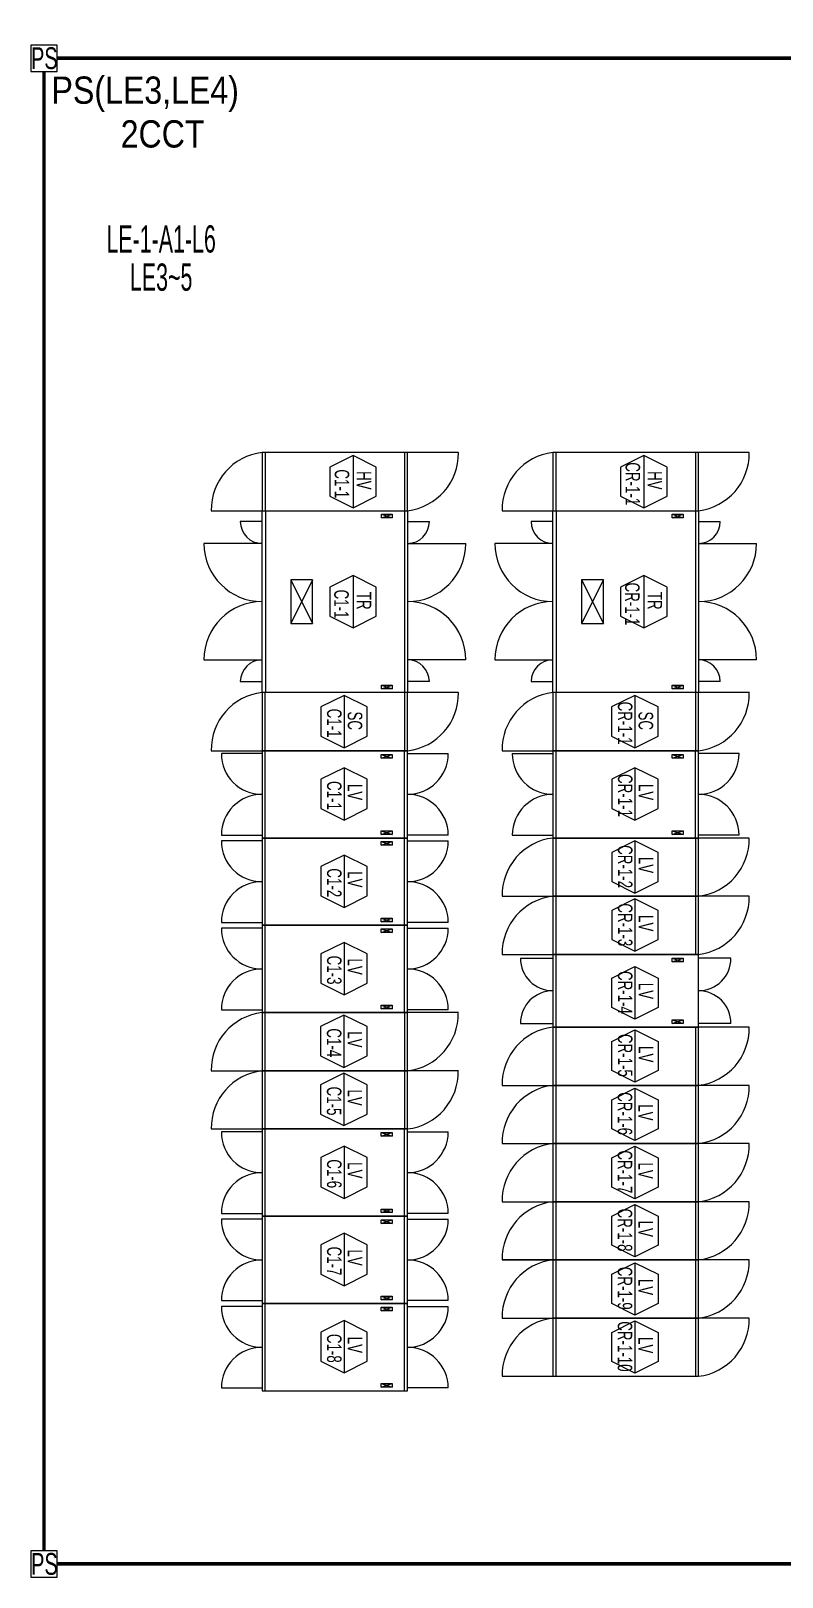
# Model space of a CAD drawing. Header units: millimetres. Extents: x 39625 to 501091, y -351975 to 836145.
# Drawn here: x 276870 to 287201, y -304110 to -282854 of the extents above; entities that cross this region are included whole.
import ezdxf
from ezdxf.enums import TextEntityAlignment as Align

# ---------------------------------------------------------------- set-up
doc = ezdxf.new("R2010")
doc.units = ezdxf.units.MM
doc.header["$LTSCALE"] = 150
doc.set_wipeout_variables(frame=1)
doc.linetypes.add('HIDDEN', pattern=[9.525, 6.35, -3.175])
for name, color, linetype in [('------04 Lighting Switch', 2, 'Continuous'), ('-----30 Text', 2, 'Continuous'), ('-----33 Equipment', 8, 'Continuous')]:
    doc.layers.add(name, color=color, linetype=linetype)
doc.styles.add('ELEC', font='Dotum.ttf')

# ---------------------------------------------------------------- blocks, each defined once
blk = doc.blocks.new('12345')
at = {"layer": '-----33 Equipment'}
for p, q in [((357654, 142605), (357654, 141805)), ((359654, 142605), (357654, 142605)), ((357694, 142605), (357694, 141805)), ((358904, 142565), (358584, 142405)), ((358904, 142565), (358904, 141845)), ((359224, 142405), (358904, 142565)), ((359612, 142605), (359612, 141805)), ((359654, 141805), (359654, 142605)), ((360354, 142605), (359654, 142605)), ((361654, 142605), (361654, 141805)), ((363654, 142605), (361654, 142605)), ((361694, 142605), (361694, 141805)), ((362904, 142565), (362584, 142405)), ((362904, 142565), (362904, 141845)), ((363224, 142405), (362904, 142565)), ((363612, 142605), (363612, 141805)), ((363654, 141805), (363654, 142605)), ((364354, 142605), (363654, 142605)), ((358584, 142405), (358584, 142005)), ((359224, 142005), (359224, 142405)), ((362584, 142405), (362584, 142005)), ((363224, 142005), (363224, 142405)), ((358584, 142005), (358904, 141845)), ((358904, 141845), (359224, 142005)), ((362584, 142005), (362904, 141845)), ((362904, 141845), (363224, 142005)), ((356954, 141805), (357654, 141805)), ((357654, 141805), (359654, 141805)), ((357654, 139305), (357654, 141805)), ((357654, 141805), (359654, 141805)), ((357698, 141805), (357698, 139305)), ((359612, 141805), (359612, 139305)), ((359654, 141805), (359654, 139305)), ((360954, 141805), (361654, 141805)), ((361654, 141805), (363654, 141805)), ((361654, 139305), (361654, 141805)), ((361654, 141805), (363654, 141805)), ((361698, 141805), (361698, 139305)), ((363612, 141805), (363612, 139305)), ((363654, 141805), (363654, 139305)), ((357654, 141655), (357354, 141655)), ((359294, 141705), (359294, 141755)), ((359294, 141755), (359444, 141755)), ((359294, 141755), (359444, 141705)), ((359294, 141705), (359444, 141755)), ((359444, 141705), (359294, 141705)), ((359444, 141755), (359444, 141705)), ((359654, 141655), (359954, 141655)), ((361654, 141655), (361354, 141655)), ((363294, 141705), (363294, 141755)), ((363294, 141755), (363444, 141755)), ((363294, 141755), (363444, 141705)), ((363294, 141705), (363444, 141755)), ((363444, 141705), (363294, 141705)), ((363444, 141755), (363444, 141705)), ((363654, 141655), (363954, 141655)), ((357654, 141355), (356854, 141355)), ((359654, 141355), (360454, 141355)), ((361654, 141355), (360854, 141355)), ((363654, 141355), (364454, 141355)), ((358348, 140855), (358048, 140855)), ((358048, 140855), (358048, 140255)), ((358348, 140855), (358048, 140255)), ((358048, 140855), (358348, 140255)), ((358348, 140255), (358348, 140855)), ((358904, 140915), (358584, 140755)), ((358584, 140755), (358584, 140355)), ((358904, 140915), (358904, 140195)), ((359224, 140755), (358904, 140915)), ((359224, 140355), (359224, 140755)), ((362348, 140855), (362048, 140855)), ((362048, 140855), (362048, 140255)), ((362348, 140855), (362048, 140255)), ((362048, 140855), (362348, 140255)), ((362348, 140255), (362348, 140855)), ((362904, 140915), (362584, 140755)), ((362584, 140755), (362584, 140355)), ((362904, 140915), (362904, 140195)), ((363224, 140755), (362904, 140915)), ((363224, 140355), (363224, 140755)), ((358584, 140355), (358904, 140195)), ((358904, 140195), (359224, 140355)), ((362584, 140355), (362904, 140195)), ((362904, 140195), (363224, 140355)), ((358048, 140255), (358348, 140255)), ((362048, 140255), (362348, 140255)), ((356854, 139755), (357654, 139755)), ((360454, 139755), (359654, 139755)), ((360854, 139755), (361654, 139755)), ((364454, 139755), (363654, 139755)), ((357354, 139455), (357654, 139455)), ((359954, 139455), (359654, 139455)), ((361354, 139455), (361654, 139455)), ((363954, 139455), (363654, 139455)), ((357653, 139305), (357653, 138505)), ((359655, 139305), (357653, 139305)), ((359654, 139305), (357654, 139305)), ((357693, 139305), (357693, 138505)), ((358780, 139266), (358460, 139107)), ((358780, 139266), (358780, 138546)), ((359100, 139107), (358780, 139266)), ((359294, 139355), (359294, 139405)), ((359294, 139405), (359444, 139405)), ((359294, 139405), (359444, 139355)), ((359294, 139355), (359444, 139405)), ((359444, 139355), (359294, 139355)), ((359444, 139405), (359444, 139355)), ((359613, 139305), (359613, 138505)), ((359655, 138505), (359655, 139305)), ((360355, 139305), (359655, 139305)), ((361653, 139305), (361653, 138505)), ((363655, 139305), (361653, 139305)), ((363654, 139305), (361654, 139305)), ((361693, 139305), (361693, 138505)), ((362780, 139266), (362460, 139107)), ((362780, 139266), (362780, 138546)), ((363100, 139107), (362780, 139266)), ((363294, 139355), (363294, 139405)), ((363294, 139405), (363444, 139405)), ((363294, 139405), (363444, 139355)), ((363294, 139355), (363444, 139405)), ((363444, 139355), (363294, 139355)), ((363444, 139405), (363444, 139355)), ((363613, 139305), (363613, 138505)), ((363655, 138505), (363655, 139305)), ((364355, 139305), (363655, 139305)), ((358460, 139107), (358460, 138706)), ((359100, 138706), (359100, 139107)), ((362460, 139107), (362460, 138706)), ((363100, 138706), (363100, 139107)), ((358460, 138706), (358780, 138546)), ((358780, 138546), (359100, 138706)), ((362460, 138706), (362780, 138546)), ((362780, 138546), (363100, 138706)), ((356953, 138505), (357653, 138505)), ((357653, 138465), (357093, 138465)), ((357653, 138505), (359655, 138505)), ((359653, 138505), (357653, 138505)), ((357653, 138505), (357653, 137305)), ((357695, 137305), (357695, 138505)), ((359293, 138405), (359293, 138455)), ((359293, 138455), (359443, 138455)), ((359293, 138455), (359443, 138405)), ((359293, 138405), (359443, 138455)), ((359443, 138405), (359293, 138405)), ((359443, 138455), (359443, 138405)), ((359613, 137305), (359613, 138505)), ((359653, 137305), (359653, 138505)), ((359653, 138465), (360213, 138465)), ((360953, 138505), (361653, 138505)), ((361094, 138465), (361654, 138465)), ((361653, 138505), (363655, 138505)), ((363654, 138505), (361654, 138505)), ((361654, 138505), (361654, 137305)), ((361696, 137305), (361696, 138505)), ((363294, 138405), (363294, 138455)), ((363294, 138455), (363444, 138455)), ((363294, 138455), (363444, 138405)), ((363294, 138405), (363444, 138455)), ((363444, 138405), (363294, 138405)), ((363444, 138455), (363444, 138405)), ((363614, 137305), (363614, 138505)), ((363654, 137305), (363654, 138505)), ((364214, 138465), (363654, 138465)), ((358780, 138271), (358460, 138112)), ((358780, 138271), (358780, 137551)), ((359100, 138112), (358780, 138271)), ((362781, 138271), (362461, 138112)), ((362781, 138271), (362781, 137551)), ((363101, 138112), (362781, 138271)), ((358460, 138112), (358460, 137711)), ((359100, 137711), (359100, 138112)), ((362461, 138112), (362461, 137711)), ((363101, 137711), (363101, 138112)), ((358460, 137711), (358780, 137551)), ((358780, 137551), (359100, 137711)), ((362461, 137711), (362781, 137551)), ((362781, 137551), (363101, 137711)), ((357093, 137345), (357653, 137345)), ((359293, 137355), (359293, 137405)), ((359293, 137405), (359443, 137405)), ((359293, 137405), (359443, 137355)), ((359293, 137355), (359443, 137405)), ((359443, 137355), (359293, 137355)), ((359443, 137405), (359443, 137355)), ((360213, 137345), (359653, 137345)), ((360213, 137345), (360213, 137345)), ((361094, 137345), (361654, 137345)), ((363294, 137355), (363294, 137405)), ((363294, 137405), (363444, 137405)), ((363294, 137405), (363444, 137355)), ((363294, 137355), (363444, 137405)), ((363444, 137355), (363294, 137355)), ((363444, 137405), (363444, 137355)), ((364214, 137345), (363654, 137345)), ((357653, 137265), (357093, 137265)), ((357653, 137305), (359653, 137305)), ((359653, 137305), (357653, 137305)), ((357653, 137305), (357653, 136105)), ((357695, 136105), (357695, 137305)), ((359293, 137205), (359293, 137255)), ((359293, 137255), (359443, 137255)), ((359293, 137255), (359443, 137205)), ((359293, 137205), (359443, 137255)), ((359443, 137205), (359293, 137205)), ((359443, 137255), (359443, 137205)), ((359613, 136105), (359613, 137305)), ((359653, 136105), (359653, 137305)), ((359653, 137265), (360213, 137265)), ((361654, 137305), (363654, 137305)), ((361654, 137305), (361654, 136505)), ((363654, 137305), (361654, 137305)), ((361694, 137305), (361694, 136505)), ((362781, 137268), (362461, 137108)), ((362461, 137108), (362461, 136708)), ((362781, 137268), (362781, 136548)), ((363101, 137108), (362781, 137268)), ((363101, 136708), (363101, 137108)), ((363612, 137305), (363612, 136505)), ((363654, 136505), (363654, 137305)), ((364354, 137305), (363654, 137305)), ((358780, 137071), (358460, 136912)), ((358460, 136912), (358460, 136511)), ((358780, 137071), (358780, 136351)), ((359100, 136912), (358780, 137071)), ((359100, 136511), (359100, 136912)), ((362461, 136708), (362781, 136548)), ((362781, 136548), (363101, 136708)), ((358460, 136511), (358780, 136351)), ((358780, 136351), (359100, 136511)), ((360954, 136505), (361654, 136505)), ((361654, 136505), (361654, 135705)), ((363654, 136505), (361654, 136505)), ((361654, 136505), (363654, 136505)), ((361694, 136505), (361694, 135705)), ((362781, 136468), (362461, 136308)), ((362781, 136468), (362781, 135748)), ((363101, 136308), (362781, 136468)), ((363612, 136505), (363612, 135705)), ((363654, 135705), (363654, 136505)), ((364354, 136505), (363654, 136505)), ((362461, 136308), (362461, 135908)), ((363101, 135908), (363101, 136308)), ((357093, 136145), (357653, 136145)), ((357653, 136065), (357093, 136065)), ((357653, 136105), (359653, 136105)), ((359653, 136105), (357653, 136105)), ((357653, 136105), (357653, 134905)), ((357695, 134905), (357695, 136105)), ((359293, 136155), (359293, 136205)), ((359293, 136205), (359443, 136205)), ((359293, 136205), (359443, 136155)), ((359293, 136155), (359443, 136205)), ((359443, 136155), (359293, 136155)), ((359293, 136005), (359293, 136055)), ((359293, 136055), (359443, 136055)), ((359293, 136055), (359443, 136005)), ((359293, 136005), (359443, 136055)), ((359443, 136205), (359443, 136155)), ((359443, 136055), (359443, 136005)), ((359613, 134905), (359613, 136105)), ((360213, 136145), (359653, 136145)), ((359653, 134905), (359653, 136105)), ((359653, 136065), (360213, 136065)), ((360213, 136145), (360213, 136145)), ((358780, 135871), (358460, 135712)), ((358780, 135871), (358780, 135151)), ((359100, 135712), (358780, 135871)), ((359443, 136005), (359293, 136005)), ((362461, 135908), (362781, 135748)), ((362781, 135748), (363101, 135908)), ((358460, 135712), (358460, 135311)), ((359100, 135311), (359100, 135712)), ((360954, 135705), (361654, 135705)), ((361206, 135653), (361654, 135653)), ((361654, 135705), (363654, 135705)), ((363654, 135705), (361654, 135705)), ((361654, 135705), (361654, 134705)), ((361696, 134705), (361696, 135705)), ((363294, 135605), (363294, 135655)), ((363294, 135655), (363444, 135655)), ((363294, 135655), (363444, 135605)), ((363294, 135605), (363444, 135655)), ((363444, 135655), (363444, 135605)), ((363654, 134705), (363654, 135705)), ((364102, 135653), (363654, 135653)), ((362461, 135377), (362781, 135537)), ((362781, 135537), (362781, 134817)), ((362781, 135537), (363101, 135377)), ((363444, 135605), (363294, 135605)), ((358460, 135311), (358780, 135151)), ((358780, 135151), (359100, 135311)), ((362461, 134977), (362461, 135377)), ((363101, 135377), (363101, 134977)), ((359293, 134955), (359293, 135005)), ((359293, 135005), (359443, 135005)), ((359293, 135005), (359443, 134955)), ((359293, 134955), (359443, 135005)), ((359443, 135005), (359443, 134955)), ((362781, 134817), (362461, 134977)), ((363101, 134977), (362781, 134817)), ((357093, 134945), (357653, 134945)), ((357653, 134905), (359653, 134905)), ((357653, 134905), (357653, 134105)), ((359653, 134905), (357653, 134905)), ((357693, 134905), (357693, 134105)), ((358778, 134871), (358458, 134712)), ((358778, 134871), (358778, 134151)), ((359098, 134712), (358778, 134871)), ((359443, 134955), (359293, 134955)), ((359611, 134905), (359611, 134105)), ((360213, 134945), (359653, 134945)), ((359653, 134105), (359653, 134905)), ((360353, 134905), (359653, 134905)), ((360213, 134945), (360213, 134945)), ((363294, 134755), (363294, 134805)), ((363294, 134805), (363444, 134805)), ((363294, 134805), (363444, 134755)), ((363294, 134755), (363444, 134805)), ((363444, 134805), (363444, 134755)), ((358458, 134712), (358458, 134311)), ((359098, 134311), (359098, 134712)), ((361206, 134757), (361654, 134757)), ((361654, 134705), (363654, 134705)), ((361654, 134705), (361654, 133905)), ((363654, 134705), (361654, 134705)), ((361694, 134705), (361694, 133905)), ((362461, 134507), (362781, 134667)), ((362781, 134667), (362781, 133947)), ((362781, 134667), (363101, 134507)), ((363444, 134755), (363294, 134755)), ((363612, 134705), (363612, 133905)), ((364102, 134757), (363654, 134757)), ((363654, 133905), (363654, 134705)), ((364354, 134705), (363654, 134705)), ((362461, 134107), (362461, 134507)), ((363101, 134507), (363101, 134107)), ((358458, 134311), (358778, 134151)), ((358778, 134151), (359098, 134311)), ((356953, 134105), (357653, 134105)), ((357653, 134105), (359653, 134105)), ((357653, 134105), (357653, 133305)), ((359653, 134105), (357653, 134105)), ((357693, 134105), (357693, 133305)), ((358778, 134071), (358458, 133912)), ((358458, 133912), (358458, 133511)), ((358778, 134071), (358778, 133351)), ((359098, 133912), (358778, 134071)), ((359098, 133511), (359098, 133912)), ((359611, 134105), (359611, 133305)), ((359653, 133305), (359653, 134105)), ((360353, 134105), (359653, 134105)), ((362781, 133947), (362461, 134107)), ((363101, 134107), (362781, 133947)), ((360954, 133905), (361654, 133905)), ((361654, 133905), (363654, 133905)), ((361654, 133905), (361654, 133105)), ((363654, 133905), (361654, 133905)), ((361694, 133905), (361694, 133105)), ((362461, 133707), (362781, 133867)), ((362461, 133307), (362461, 133707)), ((362781, 133867), (362781, 133147)), ((362781, 133867), (363101, 133707)), ((363101, 133707), (363101, 133307)), ((363612, 133905), (363612, 133105)), ((363654, 133105), (363654, 133905)), ((364354, 133905), (363654, 133905)), ((358458, 133511), (358778, 133351)), ((358778, 133351), (359098, 133511)), ((356953, 133305), (357653, 133305)), ((357653, 133305), (359653, 133305)), ((359653, 133305), (357653, 133305)), ((357653, 133305), (357653, 132105)), ((357695, 132105), (357695, 133305)), ((359613, 132105), (359613, 133305)), ((359653, 132105), (359653, 133305)), ((362781, 133147), (362461, 133307)), ((363101, 133307), (362781, 133147)), ((357653, 133265), (357093, 133265)), ((358780, 133071), (358460, 132912)), ((358780, 133071), (358780, 132351)), ((359100, 132912), (358780, 133071)), ((359293, 133205), (359293, 133255)), ((359293, 133255), (359443, 133255)), ((359293, 133255), (359443, 133205)), ((359293, 133205), (359443, 133255)), ((359443, 133205), (359293, 133205)), ((359443, 133255), (359443, 133205)), ((359653, 133265), (360213, 133265)), ((360954, 133105), (361654, 133105)), ((361654, 133105), (363654, 133105)), ((361654, 133105), (361654, 132305)), ((363654, 133105), (361654, 133105)), ((361694, 133105), (361694, 132305)), ((362461, 132907), (362781, 133067)), ((362781, 133067), (362781, 132347)), ((362781, 133067), (363101, 132907)), ((363612, 133105), (363612, 132305)), ((363654, 132305), (363654, 133105)), ((364354, 133105), (363654, 133105)), ((358460, 132912), (358460, 132511)), ((359100, 132511), (359100, 132912)), ((362461, 132507), (362461, 132907)), ((363101, 132907), (363101, 132507)), ((358460, 132511), (358780, 132351)), ((358780, 132351), (359100, 132511)), ((362781, 132347), (362461, 132507)), ((363101, 132507), (362781, 132347)), ((360954, 132305), (361654, 132305)), ((361654, 132305), (363654, 132305)), ((361654, 132305), (361654, 131505)), ((363654, 132305), (361654, 132305)), ((361694, 132305), (361694, 131505)), ((362461, 132107), (362781, 132267)), ((362781, 132267), (362781, 131547)), ((362781, 132267), (363101, 132107)), ((363612, 132305), (363612, 131505)), ((363654, 131505), (363654, 132305)), ((364354, 132305), (363654, 132305)), ((357093, 132145), (357653, 132145)), ((357653, 132065), (357093, 132065)), ((357653, 132105), (359653, 132105)), ((359653, 132105), (357653, 132105)), ((357653, 132105), (357653, 130905)), ((357695, 130905), (357695, 132105)), ((359293, 132155), (359293, 132205)), ((359293, 132205), (359443, 132205)), ((359293, 132205), (359443, 132155)), ((359293, 132155), (359443, 132205)), ((359443, 132155), (359293, 132155)), ((359293, 132005), (359293, 132055)), ((359293, 132055), (359443, 132055)), ((359293, 132055), (359443, 132005)), ((359293, 132005), (359443, 132055)), ((359443, 132005), (359293, 132005)), ((359443, 132205), (359443, 132155)), ((359443, 132055), (359443, 132005)), ((359613, 130905), (359613, 132105)), ((360213, 132145), (359653, 132145)), ((359653, 130905), (359653, 132105)), ((359653, 132065), (360213, 132065)), ((360213, 132145), (360213, 132145)), ((362461, 131707), (362461, 132107)), ((363101, 132107), (363101, 131707)), ((358780, 131871), (358460, 131712)), ((358780, 131871), (358780, 131151)), ((359100, 131712), (358780, 131871)), ((358460, 131712), (358460, 131311)), ((359100, 131311), (359100, 131712)), ((362781, 131547), (362461, 131707)), ((363101, 131707), (362781, 131547)), ((360954, 131505), (361654, 131505)), ((361654, 131505), (360954, 131505)), ((361654, 131505), (363654, 131505)), ((361654, 131505), (361654, 131505)), ((361654, 131505), (361654, 130705)), ((363654, 131505), (361654, 131505)), ((361694, 131505), (361694, 130705)), ((362461, 131307), (362781, 131467)), ((362781, 131467), (362781, 130747)), ((362781, 131467), (363101, 131307)), ((363612, 131505), (363612, 130705)), ((363654, 130705), (363654, 131505)), ((364354, 131505), (363654, 131505)), ((358460, 131311), (358780, 131151)), ((358780, 131151), (359100, 131311)), ((362461, 130907), (362461, 131307)), ((363101, 131307), (363101, 130907)), ((357093, 130945), (357653, 130945)), ((359293, 130955), (359293, 131005)), ((359293, 131005), (359443, 131005)), ((359293, 131005), (359443, 130955)), ((359293, 130955), (359443, 131005)), ((359443, 130955), (359293, 130955)), ((359443, 131005), (359443, 130955)), ((360213, 130945), (359653, 130945)), ((360213, 130945), (360213, 130945)), ((357653, 130865), (357093, 130865)), ((357653, 130905), (359653, 130905)), ((359653, 130905), (357653, 130905)), ((357653, 130905), (357653, 129705)), ((357695, 129705), (357695, 130905)), ((359293, 130805), (359293, 130855)), ((359293, 130855), (359443, 130855)), ((359293, 130855), (359443, 130805)), ((359293, 130805), (359443, 130855)), ((359443, 130805), (359293, 130805)), ((359443, 130855), (359443, 130805)), ((359613, 129705), (359613, 130905)), ((359653, 129705), (359653, 130905)), ((359653, 130865), (360213, 130865)), ((362781, 130747), (362461, 130907)), ((363101, 130907), (362781, 130747)), ((358780, 130671), (358460, 130512)), ((358460, 130512), (358460, 130111)), ((358780, 130671), (358780, 129951)), ((359100, 130512), (358780, 130671)), ((359100, 130111), (359100, 130512)), ((360954, 130705), (361654, 130705)), ((361654, 130705), (363654, 130705)), ((361654, 130705), (361654, 129905)), ((363654, 130705), (361654, 130705)), ((361694, 130705), (361694, 129905)), ((362461, 130507), (362781, 130667)), ((362781, 130667), (362781, 129947)), ((362781, 130667), (363101, 130507)), ((363612, 130705), (363612, 129905)), ((363654, 129905), (363654, 130705)), ((364354, 130705), (363654, 130705)), ((362461, 130107), (362461, 130507)), ((363101, 130507), (363101, 130107)), ((358460, 130111), (358780, 129951)), ((358780, 129951), (359100, 130111)), ((362781, 129947), (362461, 130107)), ((363101, 130107), (362781, 129947)), ((360954, 129905), (361654, 129905)), ((361654, 129905), (363654, 129905)), ((357093, 129745), (357653, 129745)), ((357653, 129705), (359653, 129705)), ((359293, 129755), (359293, 129805)), ((359293, 129805), (359443, 129805)), ((359293, 129805), (359443, 129755)), ((359293, 129755), (359443, 129805)), ((359443, 129755), (359293, 129755)), ((359443, 129805), (359443, 129755)), ((360213, 129745), (359653, 129745)), ((360213, 129745), (360213, 129745))]:
    blk.add_line(p, q, dxfattribs=at)
for centre, radius, start, end in [((357745, 141819), 791, 96.6265, 181.0016), ((359562, 142591), 791, 276.6265, 1.0016), ((361745, 141819), 791, 96.6265, 181.0016), ((363562, 142591), 791, 276.6265, 1.0016), ((357654, 141655), 300, 180, 270), ((359654, 141655), 300, 270, 0), ((361654, 141655), 300, 180, 270), ((363654, 141655), 300, 270, 0), ((357654, 141355), 800, 180, 270), ((359654, 141355), 800, 270, 0), ((361654, 141355), 800, 180, 270), ((363654, 141355), 800, 270, 0), ((357654, 139755), 800, 90, 180), ((359654, 139755), 800, 0, 90), ((361654, 139755), 800, 90, 180), ((363654, 139755), 800, 0, 90), ((357654, 139455), 300, 90, 180), ((359654, 139455), 300, 0, 90), ((361654, 139455), 300, 90, 180), ((363654, 139455), 300, 0, 90), ((357744, 138519), 791, 96.6265, 181.0016), ((359563, 139291), 791, 276.6265, 1.0016), ((361744, 138519), 791, 96.6265, 181.0016), ((363563, 139291), 791, 276.6265, 1.0016), ((357653, 138465), 560, 180, 270), ((359653, 138465), 560, 270, 0), ((361654, 138465), 560, 180, 270), ((363654, 138465), 560, 270, 0), ((357653, 137345), 560, 90, 180), ((359653, 137345), 560, 0, 90), ((361654, 137345), 560, 90, 180), ((363654, 137345), 560, 0, 90), ((357653, 137265), 560, 180, 270), ((359653, 137265), 560, 270, 0), ((361745, 136519), 791, 96.6265, 181.0016), ((363562, 137291), 791, 276.6265, 1.0016), ((357653, 136145), 560, 90, 180), ((359653, 136145), 560, 0, 90), ((361745, 135719), 791, 96.6265, 181.0016), ((363562, 136491), 791, 276.6265, 1.0016), ((357653, 136065), 560, 180, 270), ((359653, 136065), 560, 270, 0), ((361654, 135653), 448, 180, 270), ((363654, 135653), 448, 270, 0), ((357653, 134945), 560, 90, 180), ((359653, 134945), 560, 0, 90), ((361654, 134757), 448, 90, 180), ((363654, 134757), 448, 0, 90), ((357744, 134119), 791, 96.6265, 181.0016), ((359561, 134891), 791, 276.6265, 1.0016), ((361745, 133919), 791, 96.6265, 181.0016), ((363562, 134691), 791, 276.6265, 1.0016), ((357744, 133319), 791, 96.6265, 181.0016), ((359561, 134091), 791, 276.6265, 1.0016), ((361745, 133119), 791, 96.6265, 181.0016), ((363562, 133891), 791, 276.6265, 1.0016), ((357653, 133265), 560, 180, 270), ((359653, 133265), 560, 270, 0), ((361745, 132319), 791, 96.6265, 181.0016), ((363562, 133091), 791, 276.6265, 1.0016), ((357653, 132145), 560, 90, 180), ((359653, 132145), 560, 0, 90), ((361745, 131519), 791, 96.6265, 181.0016), ((363562, 132291), 791, 276.6265, 1.0016), ((357653, 132065), 560, 180, 270), ((359653, 132065), 560, 270, 0), ((357653, 130945), 560, 90, 180), ((359653, 130945), 560, 0, 90), ((361745, 130719), 791, 96.6265, 181.0016), ((363562, 131491), 791, 276.6265, 1.0016), ((357653, 130865), 560, 180, 270), ((359653, 130865), 560, 270, 0), ((361745, 129919), 791, 96.6265, 181.0016), ((363562, 130691), 791, 276.6265, 1.0016), ((357653, 129745), 560, 90, 180), ((359653, 129745), 560, 0, 90)]:
    blk.add_arc(centre, radius, start, end, dxfattribs=at)
at = {"layer": '-----33 Equipment', "style": 'ELEC', "width": 0.7}
for s, p in [('CR-1-1', (362752, 142175)), ('C1-1', (358752, 142175)), ('HV', (359055, 142222)), ('HV', (363055, 142222)), ('C1-1', (358745, 140522)), ('CR-1-1', (362745, 140522)), ('TR', (359055, 140567)), ('TR', (363055, 140567)), ('C1-1', (358646, 138885)), ('SC', (358931, 138917)), ('CR-1-1', (362646, 138885)), ('SC', (362931, 138917)), ('CR-1-1', (362647, 137890)), ('C1-1', (358646, 137890)), ('LV', (358931, 137937)), ('LV', (362932, 137937)), ('CR-1-2', (362647, 136912)), ('LV', (362932, 136934)), ('C1-2', (358646, 136690)), ('LV', (358931, 136737)), ('CR-1-3', (362647, 136112)), ('LV', (362932, 136134)), ('C1-3', (358646, 135490)), ('LV', (358931, 135537)), ('CR-1-4', (362647, 135182)), ('LV', (362932, 135203)), ('C1-4', (358644, 134490)), ('LV', (358929, 134537)), ('CR-1-5', (362647, 134317)), ('LV', (362932, 134333)), ('C1-5', (358644, 133690)), ('LV', (358929, 133737)), ('CR-1-6', (362644, 133516)), ('LV', (362929, 133533)), ('C1-6', (358646, 132690)), ('CR-1-7', (362644, 132716)), ('LV', (358931, 132737)), ('LV', (362929, 132733)), ('CR-1-8', (362644, 131916)), ('LV', (362929, 131933)), ('C1-7', (358646, 131490)), ('LV', (358931, 131537)), ('CR-1-9', (362644, 131116)), ('LV', (362929, 131133)), ('CR-1-10', (362644, 130316)), ('C1-8', (358646, 130290)), ('LV', (358931, 130337)), ('LV', (362929, 130333))]:
    blk.add_text(s, height=200, rotation=270, dxfattribs=at).set_placement(p, align=Align.MIDDLE_CENTER)
blk = doc.blocks.new('ps')
blk.add_lwpolyline([(-79296, 80452), (-79751, 80452), (-79751, 79997), (-79296, 79997)], close=True)
at = {"style": 'ELEC', "width": 0.7}
blk.add_text('PS', height=379.2, dxfattribs=at).set_placement((-79517, 80226), align=Align.MIDDLE_CENTER)

msp = doc.modelspace()

# ---------------------------------------------------------------- linework, layer by layer
at = {"color": 30, "linetype": 'HIDDEN', "lineweight": -3, "ltscale": 0.2, "const_width": 50, "elevation": 0}
for points in [[(304530, -282879), (304530, -283080, -0.414214), (304380, -283230), (277230, -283230)], [(277230, -303930), (297620, -303930, 0.414214), (297770, -303780), (297770, -303330)]]:
    msp.add_lwpolyline(points, format="xyb", dxfattribs=at)
msp.add_lwpolyline([(277050, -283410), (277050, -303750)], dxfattribs=at)

# ---------------------------------------------------------------- block references
at = {"layer": '------04 Lighting Switch', "xscale": 0.790589613177827, "yscale": 0.790589613177827, "zscale": 0.790589613177827}
for p in [(339920, -346655), (339921, -367355)]:
    msp.add_blockref('ps', p, dxfattribs=at)
at = {"layer": '-----33 Equipment'}
msp.add_blockref('12345', (-77604, -431255), dxfattribs=at)

# ---------------------------------------------------------------- texts
at = {"layer": '-----30 Text', "style": 'ELEC', "width": 0.9}
for s, p in [('PS(LE3,LE4)', (278442, -283715)), ('2CCT', (278681, -284270))]:
    msp.add_text(s, height=375, dxfattribs=at).set_placement(p, align=Align.MIDDLE)

# ---------------------------------------------------------------- wipeouts: each hides what was drawn before it
at = {"color": 1}
msp.add_wipeout([(277633, -285977), (279688, -285977), (279688, -285452), (277633, -285452)], dxfattribs=at)

# ---------------------------------------------------------------- next in the draw order: wipeouts: each hides what was drawn before it
msp.add_wipeout([(277633, -286502), (279688, -286502), (279688, -285977), (277633, -285977)], dxfattribs=at)

# ---------------------------------------------------------------- next in the draw order: texts
at = {"style": 'ELEC', "width": 0.6}
for s, p in [('LE-1-A1-L6', (278661, -285714)), ('LE3~5', (278661, -286239))]:
    msp.add_text(s, height=375, dxfattribs=at).set_placement(p, align=Align.MIDDLE_CENTER)

doc.saveas('drawing.dxf')
